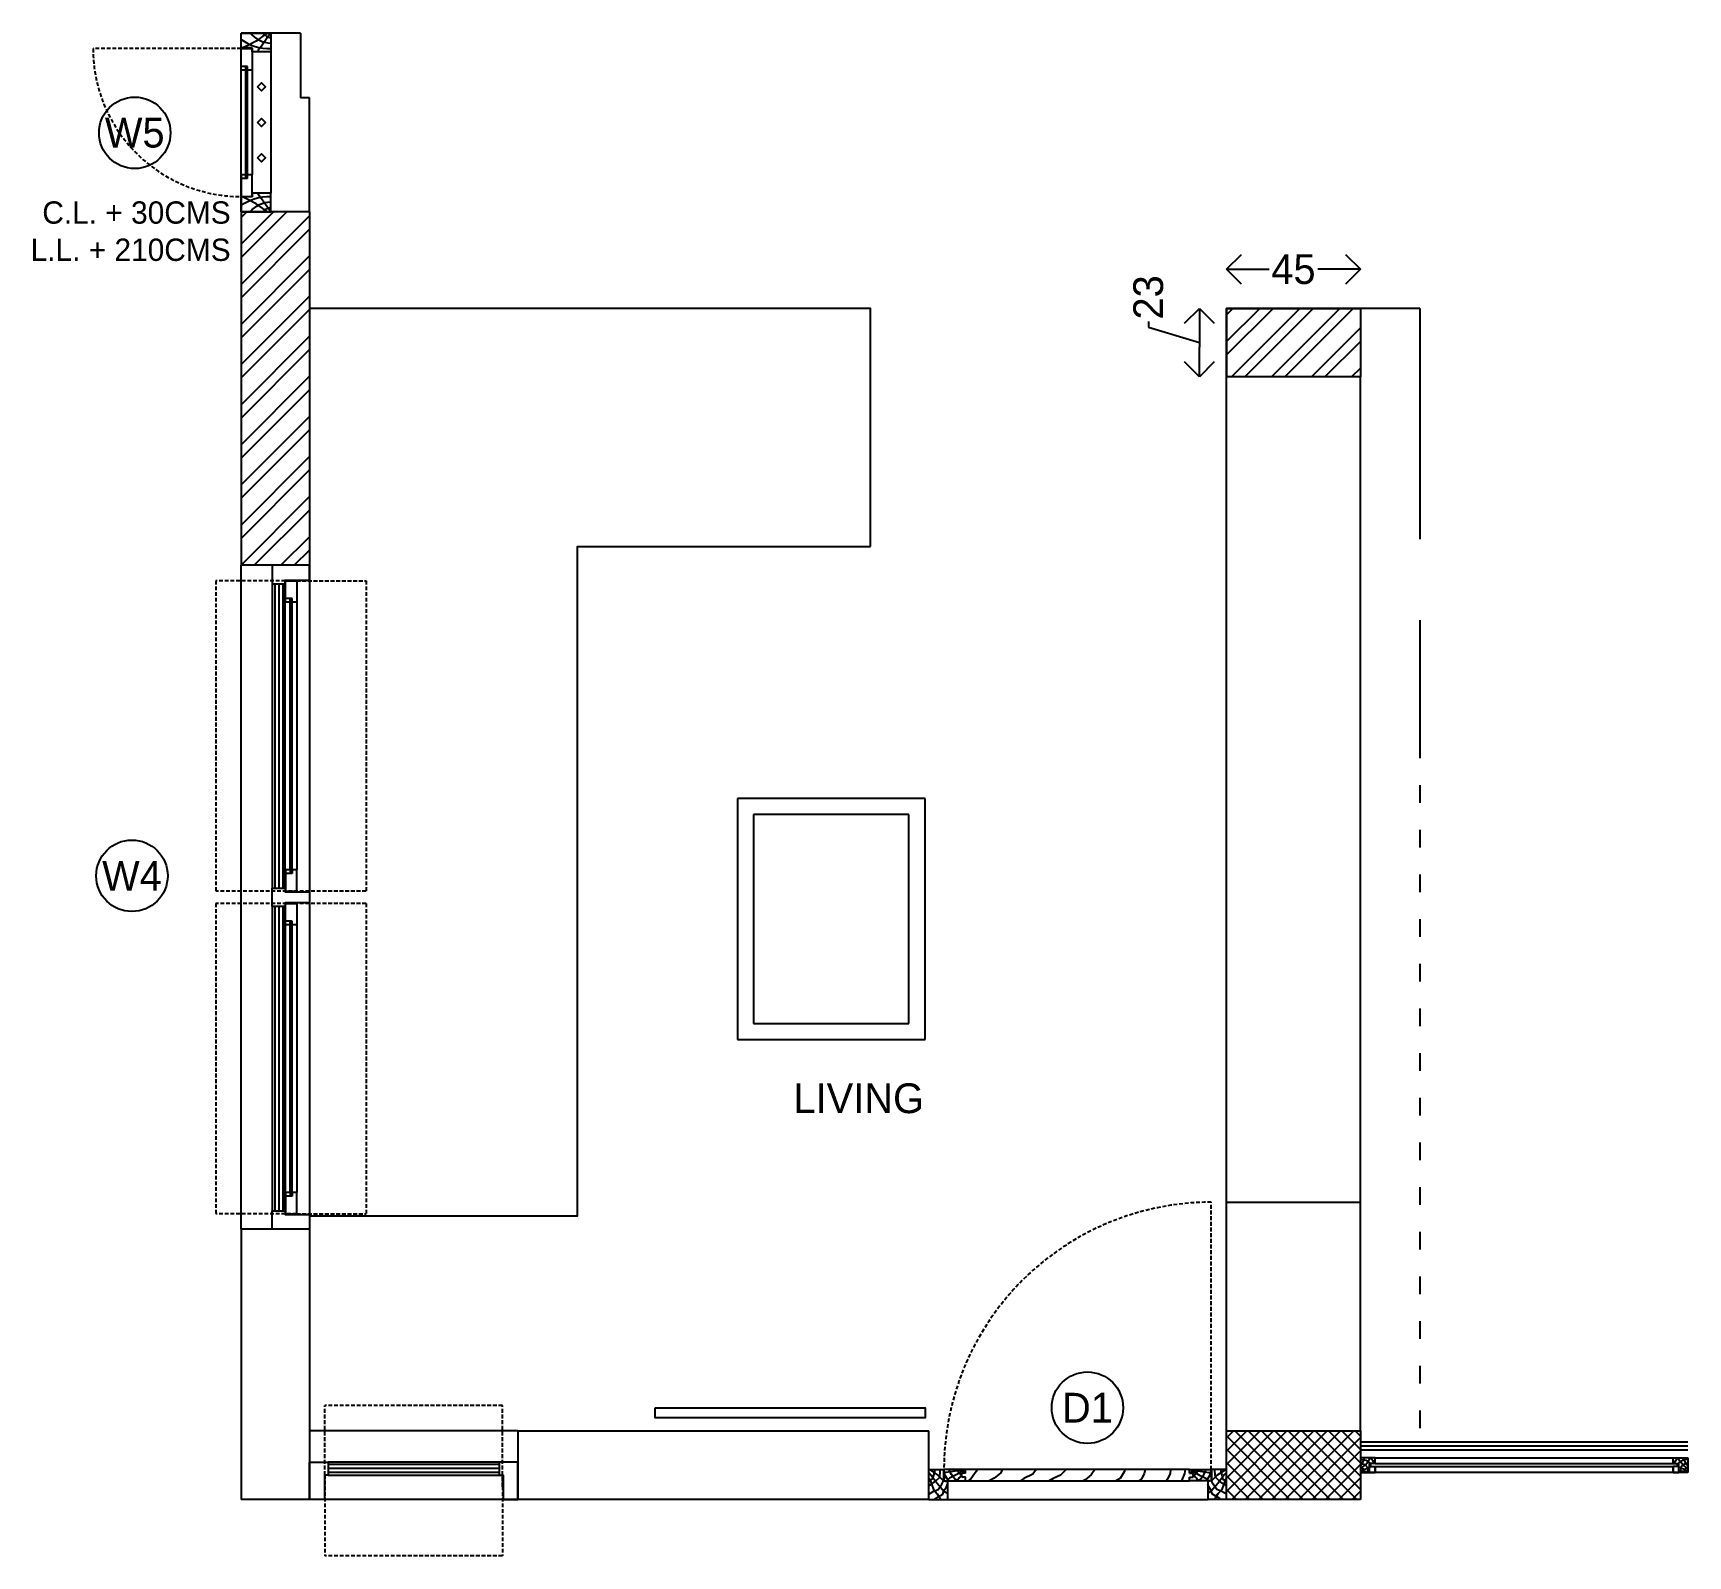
# Model space of a CAD drawing. Header units: metres. Extents: x -16 to 65907, y -5261 to 15511.
# Drawn here: x 65351 to 65907, y 7273 to 7784 of the extents above; entities that cross this region are included whole.
import ezdxf

# ---------------------------------------------------------------- set-up
doc = ezdxf.new("R2010")
doc.units = ezdxf.units.M
doc.header["$PDMODE"] = 67
doc.header["$PDSIZE"] = -5
doc.linetypes.add('ACAD_ISO03W100', pattern=[30, 12, -18])
doc.linetypes.add('DASHED', pattern=[19.05, 12.7, -6.35])
doc.layers.get('0').update_dxf_attribs({"color": 6})
for name, color, linetype in [('BC-CILL', 23, 'Continuous'), ('BC-FURNITURE', 5, 'Continuous'), ('BC-GREYCOLOR', 8, 'Continuous'), ('BC-HATCH', 8, 'Continuous'), ('BC-JOINERY', 93, 'Continuous'), ('BC-TEXT', 7, 'Continuous'), ('BC-WALLS', 1, 'Continuous'), ('BC-WHITECOLOR', 7, 'Continuous')]:
    doc.layers.add(name, color=color, linetype=linetype)
doc.styles.add('BC-1IN50-1', font='FreeSans.ttf', dxfattribs={"height": 10})
doc.dimstyles.new('BC-1IN50-1', dxfattribs={"dimtxt": 10, "dimasz": 10, "dimexe": 0.18, "dimexo": 0.0625, "dimgap": 1, "dimtad": 0, "dimdec": 1, "dimzin": 12, "dimdsep": 46, "dimtxsty": 'BC-1IN50-1', "dimblk": 'OPEN90', "dimcen": 0.09, "dimse1": 1, "dimse2": 1, "dimclrd": 8, "dimclre": 256, "dimclrt": 7, "dimadec": 0, "dimazin": 0, "dimtfac": 1, "dimtdec": 0, "dimtofl": 0, "dimtmove": 1, "dimatfit": 3, "dimfxl": 0, "dimtolj": 1, "dimtzin": 0, "dimlwd": -3, "dimarcsym": 0})
pattern_1 = [(45, (45838.754, 2557.981), (-6.735192, 6.735192), []), (45, (45843.244, 2557.981), (-6.735192, 6.735192), [])]

# ---------------------------------------------------------------- blocks, each defined once
blk = doc.blocks.new('A$C3F5645BB')
at = {"layer": 'BC-FURNITURE'}
for p, q in [((0, 35), (0, 0)), ((45, 35), (0, 35)), ((45, 0), (45, 35)), ((42, 32), (3, 32)), ((3, 32), (3, 3)), ((42, 3), (42, 32)), ((0, 0), (45, 0)), ((3, 3), (42, 3))]:
    blk.add_line(p, q, dxfattribs=at)
blk = doc.blocks.new('BC-JN-FRAME-SIDE')
at = {"layer": 'BC-HATCH'}
for points in [[(0, -3.87), (-1.06, -2.29), (-2.66, -0.06), (-4.24, 2.97), (-5, 4.54)], [(-0.01, -5), (-1.62, -3.74), (-4.39, -1.84), (-5.78, -0.75), (-6.25, -0.66)]]:
    blk.add_lwpolyline(points, dxfattribs=at)
for centre, radius, start, end in [((10.75, -4.4), 15.93, 143.8447, 182.1637), ((5.98, -5.2), 9.31, 129.9112, 178.7469), ((2.65, -5.73), 4.3, 128.027, 170.1852)]:
    blk.add_arc(centre, radius, start, end, dxfattribs=at)
at = {"layer": 'BC-JOINERY'}
for p, q in [((-6.25, -5), (-6.25, 1.25)), ((-6.25, 1.25), (-5, 1.25)), ((-5, 1.25), (-5, 5)), ((-5, 5), (0, 5)), ((0, 5), (0, -5)), ((0, -5), (-6.25, -5))]:
    blk.add_line(p, q, dxfattribs=at)
blk = doc.blocks.new('_OPEN90')
at = {"color": 0, "linetype": 'ByBlock'}
for p, q in [((0, 0), (-1, 0)), ((-0.5, 0.5), (0, 0)), ((0, 0), (-0.5, -0.5))]:
    blk.add_line(p, q, dxfattribs=at)
blk = doc.blocks.new('*D2592')
at = {"layer": 'BC-TEXT', "color": 8, "linetype": 'Continuous', "lineweight": -3}
for p, q in [((65762.13, 7705.17), (65766.49, 7705.17)), ((65787.13, 7705.17), (65782.77, 7705.17))]:
    blk.add_line(p, q, dxfattribs=at)
at = {"layer": 'Defpoints', "color": 0}
for p in [(65797.13, 7705.17), (65752.13, 7692.05), (65797.13, 7692.05)]:
    blk.add_point(p, dxfattribs=at)
at = {"layer": 'BC-TEXT', "color": 8, "lineweight": -3, "xscale": 10, "yscale": 10, "zscale": 10, "rotation": 180}
blk.add_blockref('_OPEN90', (65752.13, 7705.17), dxfattribs=at)
at = {"layer": 'BC-TEXT', "color": 8, "lineweight": -3, "xscale": 10, "yscale": 10, "zscale": 10}
blk.add_blockref('_OPEN90', (65797.13, 7705.17), dxfattribs=at)
at = {"layer": 'BC-TEXT', "color": 7, "insert": (65774.63, 7705.17), "char_height": 10, "attachment_point": 5, "style": 'BC-1IN50-1'}
blk.add_mtext('\\A1;45', dxfattribs=at)
blk = doc.blocks.new('*D2593')
at = {"layer": 'BC-TEXT', "color": 8, "linetype": 'Continuous', "lineweight": -3}
for p, q in [((65725.91, 7687.69), (65725.91, 7685.69)), ((65725.91, 7685.69), (65743.06, 7680.55)), ((65743.06, 7682.05), (65743.06, 7679.05))]:
    blk.add_line(p, q, dxfattribs=at)
at = {"layer": 'Defpoints', "color": 0}
for p in [(65752.13, 7692.05), (65743.06, 7669.05), (65752.13, 7669.05)]:
    blk.add_point(p, dxfattribs=at)
at = {"layer": 'BC-TEXT', "color": 8, "lineweight": -3, "xscale": 10, "yscale": 10, "zscale": 10}
for p, rotation in [((65743.06, 7692.05), 90), ((65743.06, 7669.05), 270)]:
    blk.add_blockref('_OPEN90', p, dxfattribs=dict(at, rotation=rotation))
at = {"layer": 'BC-TEXT', "color": 7, "insert": (65725.91, 7695.74), "char_height": 10, "attachment_point": 5, "rotation": 90, "style": 'BC-1IN50-1'}
blk.add_mtext('\\A1;23', dxfattribs=at)

msp = doc.modelspace()

# ---------------------------------------------------------------- hatches: boundary and pattern name
at = {"layer": 'BC-HATCH', "linetype": 'Continuous'}
h = msp.add_hatch(dxfattribs=at)
h.set_pattern_fill('ANSI32', color=256, style=0)
h.set_pattern_definition(pattern_1)
h.paths.add_polyline_path([(65444.131, 7605.747), (65444.131, 7724.487), (65421.131, 7724.487), (65421.131, 7605.747)])
h = msp.add_hatch(dxfattribs=at)
h.set_pattern_fill('ANSI32', color=256, style=0)
h.set_pattern_definition(pattern_1)
h.paths.add_polyline_path([(65797.131, 7669.047), (65797.131, 7692.047), (65752.131, 7692.047), (65752.131, 7669.047)])
h = msp.add_hatch(dxfattribs=at)
h.set_pattern_fill('ANSI37', color=256, style=0)
h.set_pattern_definition([(45, (45838.7537, 2557.9814), (-2.24506403, 2.24506403), []), (135, (45838.7537, 2557.9814), (-2.24506403, -2.24506403), [])])
h.paths.add_polyline_path([(65797.131, 7301.047), (65797.131, 7306.047), (65797.131, 7315.047), (65752.131, 7315.047), (65752.131, 7292.047), (65797.131, 7292.047)])

# ---------------------------------------------------------------- linework, layer by layer
at = {"layer": 'BC-CILL'}
for p, q in [((65421.131, 7724.487), (65421.131, 7784.497)), ((65441.131, 7784.497), (65441.131, 7762.774)), ((65444.131, 7762.774), (65441.131, 7762.774)), ((65444.131, 7724.487), (65444.131, 7762.774)), ((65421.131, 7382.747), (65421.131, 7605.747)), ((65444.131, 7605.747), (65444.131, 7382.747)), ((65514.131, 7315.047), (65444.131, 7315.047)), ((65514.131, 7292.047), (65444.131, 7292.047))]:
    msp.add_line(p, q, dxfattribs=at)
at = {"layer": 'BC-FURNITURE'}
msp.add_lwpolyline([(65560.116, 7322.71), (65560.116, 7319.595), (65651.034, 7319.595), (65651.034, 7322.71)], close=True, dxfattribs=at)
at = {"layer": 'BC-GREYCOLOR', "linetype": 'DASHED', "ltscale": 0.1}
for p, q in [((65421.131, 7779.297), (65371.421, 7779.297)), ((65412.641, 7600.547), (65412.641, 7496.322)), ((65439.781, 7600.547), (65412.641, 7600.547)), ((65435.981, 7600.547), (65463.121, 7600.547)), ((65463.121, 7600.547), (65463.121, 7496.322)), ((65463.121, 7496.322), (65412.641, 7496.322)), ((65463.121, 7492.172), (65412.641, 7492.172)), ((65412.641, 7492.172), (65412.641, 7387.947)), ((65463.121, 7492.172), (65463.121, 7387.947)), ((65439.781, 7387.947), (65412.641, 7387.947)), ((65435.981, 7387.947), (65463.121, 7387.947)), ((65747.031, 7302.047), (65747.031, 7391.847)), ((65508.931, 7323.537), (65449.331, 7323.537)), ((65449.331, 7296.397), (65449.331, 7323.537)), ((65508.931, 7296.397), (65508.931, 7323.537)), ((65449.331, 7300.197), (65449.331, 7273.057)), ((65508.931, 7300.197), (65508.931, 7273.057)), ((65508.931, 7273.057), (65449.331, 7273.057))]:
    msp.add_line(p, q, dxfattribs=at)
at = {"layer": 'BC-GREYCOLOR', "linetype": 'ACAD_ISO03W100', "ltscale": 0.5}
msp.add_line((65817.131, 7546.928), (65817.131, 7315.047), dxfattribs=at)
at = {"layer": 'BC-GREYCOLOR', "ltscale": 0.1}
for p, q in [((65802.131, 7306.047), (65902.131, 7306.047)), ((65902.131, 7301.047), (65802.131, 7301.047))]:
    msp.add_line(p, q, dxfattribs=at)
at = {"layer": 'BC-GREYCOLOR', "linetype": 'DASHED', "ltscale": 0.1}
for centre, radius, start, end in [((65421.131, 7779.297), 49.71, 180, 274.32638), ((65747.031, 7302.047), 89.8, 90, 182.39334)]:
    msp.add_arc(centre, radius, start, end, dxfattribs=at)
at = {"layer": 'BC-HATCH'}
msp.add_line((65658.381, 7292.047), (65745.881, 7292.047), dxfattribs=at)
for points in [[(65797.131, 7302.349), (65797.397, 7302.51), (65798.851, 7303.665), (65799.838, 7304.858), (65800.445, 7306.047)], [(65797.131, 7303.271), (65797.583, 7303.703), (65798.329, 7305.212), (65798.498, 7306.047)], [(65797.131, 7305.401), (65798.925, 7305.155), (65800.194, 7304.344), (65800.398, 7304.047)], [(65797.131, 7304.293), (65797.687, 7304.138), (65798.851, 7303.665), (65799.472, 7302.714), (65799.625, 7301.607), (65799.665, 7301.047)], [(65800.334, 7306.047), (65801.139, 7305.193), (65801.826, 7304.047)], [(65801.557, 7304.047), (65802.131, 7304.474)], [(65902.705, 7304.047), (65902.131, 7304.474)], [(65903.928, 7306.047), (65903.123, 7305.193), (65902.436, 7304.047)], [(65907.131, 7302.349), (65906.865, 7302.51), (65905.411, 7303.665), (65904.423, 7304.858), (65903.817, 7306.047)], [(65907.131, 7305.401), (65905.337, 7305.155), (65904.068, 7304.344), (65903.864, 7304.047)], [(65907.131, 7304.293), (65906.575, 7304.138), (65905.411, 7303.665), (65904.79, 7302.714), (65904.637, 7301.607), (65904.597, 7301.047)], [(65907.131, 7303.271), (65906.679, 7303.703), (65905.933, 7305.212), (65905.764, 7306.047)], [(65653.97, 7302.047), (65654.045, 7301.444), (65653.686, 7300.118), (65653.299, 7298.875), (65652.131, 7298.297)], [(65652.131, 7296.731), (65652.746, 7296.913), (65654.449, 7298.153), (65655.818, 7299.541), (65655.979, 7301.527), (65656.131, 7302.047)], [(65652.131, 7301.119), (65652.857, 7300.339), (65654.929, 7297.493), (65657.222, 7294.841), (65658.381, 7294.117)], [(65652.131, 7299.117), (65652.608, 7298.46), (65653.713, 7295.393), (65655.012, 7293.874), (65655.786, 7292.713), (65656.031, 7292.047)], [(65652.131, 7293.769), (65653.631, 7294.647), (65655.344, 7295.393), (65656.559, 7297.106), (65657.131, 7298.247)], [(65652.414, 7302.047), (65653.161, 7301.472), (65655.233, 7300.118), (65657.131, 7298.247), (65658.381, 7297.995)], [(65663.221, 7302.047), (65662.57, 7301.77), (65660.193, 7301.374), (65657.916, 7301.119), (65657.231, 7300.799)], [(65658.941, 7298.297), (65658.453, 7298.799), (65657.689, 7300.115), (65657.231, 7301.529)], [(65664.333, 7302.047), (65663.348, 7301.431), (65661.368, 7300.285), (65659.076, 7299.21), (65658.236, 7298.297)], [(65662.115, 7298.297), (65660.887, 7298.828), (65659.769, 7300.44), (65659.217, 7301.36), (65659.033, 7302.047)], [(65663.281, 7299.918), (65662.98, 7300.073), (65661.778, 7301.572), (65661.612, 7302.047)], [(65663.281, 7300.106), (65662.315, 7299.252), (65661.713, 7298.297)], [(65663.518, 7302.047), (65663.871, 7301.289), (65664.495, 7300.797)], [(65664.531, 7299.276), (65664.003, 7299.547)], [(65664.531, 7301.254), (65664.045, 7300.797)], [(65668.358, 7302.047), (65668.102, 7301.383), (65666.332, 7299.009), (65665.375, 7298.297)], [(65676.808, 7302.047), (65676.348, 7300.951), (65674.146, 7299.138), (65672.464, 7298.297)], [(65688.198, 7302.047), (65687.141, 7300.563), (65684.119, 7299.052), (65682.924, 7298.297)], [(65698.245, 7302.047), (65696.337, 7300.217), (65693.876, 7299.095), (65692.539, 7298.297)], [(65707.911, 7302.047), (65706.741, 7300.261), (65704.626, 7298.62), (65704.013, 7298.297)], [(65717.993, 7302.047), (65717.75, 7301.297), (65716.412, 7299.052), (65714.98, 7298.297)], [(65724.772, 7302.047), (65724.514, 7300.601), (65723.63, 7298.971), (65722.66, 7298.297)], [(65733.364, 7302.047), (65733.245, 7300.739), (65732.278, 7298.805), (65731.858, 7298.297)], [(65738.225, 7302.047), (65738.074, 7300.697), (65737.06, 7298.297)], [(65739.731, 7301.254), (65740.217, 7300.797)], [(65739.731, 7299.276), (65740.259, 7299.547)], [(65740.744, 7302.047), (65740.391, 7301.289), (65739.767, 7300.797)], [(65739.929, 7302.047), (65740.914, 7301.431), (65742.894, 7300.285), (65745.186, 7299.21), (65746.026, 7298.297)], [(65740.981, 7299.918), (65741.282, 7300.073), (65742.484, 7301.572), (65742.65, 7302.047)], [(65740.981, 7300.106), (65741.947, 7299.252), (65742.549, 7298.297)], [(65741.041, 7302.047), (65741.692, 7301.77), (65744.069, 7301.374), (65746.346, 7301.119), (65747.031, 7300.799)], [(65742.147, 7298.297), (65743.375, 7298.828), (65744.493, 7300.44), (65745.045, 7301.36), (65745.229, 7302.047)], [(65745.321, 7298.297), (65745.809, 7298.799), (65746.573, 7300.115), (65747.031, 7301.529)], [(65751.848, 7302.047), (65751.101, 7301.472), (65749.029, 7300.118), (65747.131, 7298.247), (65745.881, 7297.995)], [(65752.131, 7301.119), (65751.405, 7300.339), (65749.333, 7297.493), (65747.04, 7294.841), (65745.881, 7294.117)], [(65752.131, 7293.769), (65750.631, 7294.647), (65748.918, 7295.393), (65747.703, 7297.106), (65747.131, 7298.247)], [(65752.131, 7296.731), (65751.516, 7296.913), (65749.813, 7298.153), (65748.444, 7299.541), (65748.283, 7301.527), (65748.131, 7302.047)], [(65752.131, 7299.117), (65751.654, 7298.46), (65750.549, 7295.393), (65749.25, 7293.874), (65748.476, 7292.713), (65748.231, 7292.047)], [(65750.292, 7302.047), (65750.217, 7301.444), (65750.576, 7300.118), (65750.963, 7298.875), (65752.131, 7298.297)], [(65797.131, 7301.694), (65797.919, 7301.838), (65799.838, 7302.771), (65800.131, 7302.988)], [(65797.131, 7302.828), (65797.21, 7302.819), (65798.003, 7302.332), (65798.142, 7301.428), (65798.123, 7301.047)], [(65797.131, 7301.17), (65798.142, 7301.428), (65799.466, 7301.522), (65800.131, 7301.603)], [(65907.131, 7301.694), (65906.343, 7301.838), (65904.423, 7302.771), (65904.131, 7302.988)], [(65907.131, 7301.17), (65906.12, 7301.428), (65904.796, 7301.522), (65904.131, 7301.603)], [(65907.131, 7302.828), (65907.051, 7302.819), (65906.259, 7302.332), (65906.12, 7301.428), (65906.139, 7301.047)], [(65653.922, 7292.047), (65654.321, 7292.299), (65656.863, 7293.791), (65657.333, 7295.145), (65658.052, 7296.246), (65658.381, 7297.099)], [(65750.34, 7292.047), (65749.941, 7292.299), (65747.399, 7293.791), (65746.929, 7295.145), (65746.21, 7296.246), (65745.881, 7297.099)]]:
    msp.add_lwpolyline(points, dxfattribs=at)
at = {"layer": 'BC-JOINERY'}
for p, q in [((65422.706, 7773.247), (65421.131, 7773.247)), ((65423.306, 7773.247), (65422.706, 7773.247)), ((65422.706, 7772.997), (65423.306, 7772.997)), ((65422.706, 7735.637), (65421.131, 7735.637)), ((65422.706, 7735.887), (65423.306, 7735.887)), ((65423.306, 7735.637), (65422.706, 7735.637)), ((65437.656, 7594.597), (65436.081, 7594.597)), ((65438.256, 7594.597), (65437.656, 7594.597)), ((65437.656, 7594.347), (65438.256, 7594.347)), ((65437.656, 7502.272), (65436.081, 7502.272)), ((65437.656, 7503.522), (65437.656, 7502.272)), ((65438.256, 7502.272), (65437.656, 7502.272)), ((65438.256, 7503.522), (65438.256, 7502.272)), ((65437.656, 7486.222), (65436.081, 7486.222)), ((65438.256, 7486.222), (65437.656, 7486.222)), ((65437.656, 7485.972), (65438.256, 7485.972)), ((65437.656, 7393.897), (65436.081, 7393.897)), ((65437.656, 7395.147), (65437.656, 7393.897)), ((65438.256, 7393.897), (65437.656, 7393.897)), ((65438.256, 7395.147), (65438.256, 7393.897)), ((65802.131, 7306.047), (65797.131, 7306.047)), ((65797.131, 7306.047), (65797.131, 7301.047)), ((65802.131, 7304.047), (65800.131, 7304.047)), ((65800.131, 7303.047), (65800.131, 7304.047)), ((65802.131, 7304.047), (65802.131, 7306.047)), ((65902.131, 7306.047), (65907.131, 7306.047)), ((65902.131, 7304.047), (65902.131, 7306.047)), ((65902.131, 7304.047), (65904.131, 7304.047)), ((65904.131, 7303.047), (65904.131, 7304.047)), ((65907.131, 7306.047), (65907.131, 7301.047)), ((65652.131, 7292.047), (65652.131, 7302.047)), ((65652.131, 7302.047), (65657.131, 7302.047)), ((65657.131, 7302.047), (65657.131, 7298.247)), ((65657.131, 7298.247), (65658.381, 7298.247)), ((65658.381, 7298.247), (65658.381, 7292.047)), ((65664.531, 7300.797), (65663.281, 7300.797)), ((65663.281, 7299.547), (65663.281, 7300.797)), ((65664.531, 7299.547), (65663.281, 7299.547)), ((65739.731, 7302.047), (65664.531, 7302.047)), ((65664.531, 7298.297), (65739.731, 7298.297)), ((65739.731, 7300.797), (65740.981, 7300.797)), ((65739.731, 7299.547), (65740.981, 7299.547)), ((65740.981, 7299.547), (65740.981, 7300.797)), ((65745.881, 7298.247), (65745.881, 7292.047)), ((65747.131, 7298.247), (65745.881, 7298.247)), ((65752.131, 7302.047), (65747.131, 7302.047)), ((65747.131, 7302.047), (65747.131, 7298.247)), ((65752.131, 7292.047), (65752.131, 7302.047)), ((65797.131, 7301.047), (65802.131, 7301.047)), ((65907.131, 7301.047), (65902.131, 7301.047)), ((65652.131, 7292.047), (65658.381, 7292.047)), ((65752.131, 7292.047), (65745.881, 7292.047))]:
    msp.add_line(p, q, dxfattribs=at)
for points in [[(65422.706, 7771.997), (65421.131, 7771.997), (65421.131, 7779.297), (65424.881, 7779.297), (65424.881, 7771.997), (65423.306, 7771.997)], [(65422.706, 7736.887), (65421.131, 7736.887), (65421.131, 7729.587), (65424.881, 7729.587), (65424.881, 7736.887), (65423.306, 7736.887)], [(65437.656, 7593.347), (65436.081, 7593.347), (65436.081, 7600.547), (65439.831, 7600.547), (65439.831, 7593.347), (65438.256, 7593.347)], [(65437.656, 7503.522), (65436.081, 7503.522), (65436.081, 7496.322), (65439.831, 7496.322), (65439.831, 7503.522), (65438.256, 7503.522)], [(65437.656, 7484.972), (65436.081, 7484.972), (65436.081, 7492.172), (65439.831, 7492.172), (65439.831, 7484.972), (65438.256, 7484.972)], [(65437.656, 7395.147), (65436.081, 7395.147), (65436.081, 7387.947), (65439.831, 7387.947), (65439.831, 7395.147), (65438.256, 7395.147)], [(65664.531, 7300.797), (65664.531, 7302.047), (65657.231, 7302.047), (65657.231, 7298.297), (65664.531, 7298.297), (65664.531, 7299.547)], [(65739.731, 7300.797), (65739.731, 7302.047), (65747.031, 7302.047), (65747.031, 7298.297), (65739.731, 7298.297), (65739.731, 7299.547)]]:
    msp.add_lwpolyline(points, dxfattribs=at)
for points in [[(65431.631, 7599.497), (65435.981, 7599.497), (65435.981, 7600.747), (65444.131, 7600.747), (65444.131, 7605.747), (65431.631, 7605.747)], [(65444.131, 7492.372), (65435.981, 7492.372), (65435.981, 7491.122), (65431.631, 7491.122), (65431.631, 7497.372), (65435.981, 7497.372), (65435.981, 7496.122), (65444.131, 7496.122), (65444.131, 7492.372)], [(65431.631, 7388.997), (65435.981, 7388.997), (65435.981, 7387.747), (65444.131, 7387.747), (65444.131, 7382.747), (65431.631, 7382.747)], [(65450.381, 7304.547), (65450.381, 7300.197), (65449.131, 7300.197), (65449.131, 7292.047), (65444.131, 7292.047), (65444.131, 7304.547)], [(65507.881, 7304.547), (65507.881, 7300.197), (65509.131, 7300.197), (65509.131, 7292.047), (65514.131, 7292.047), (65514.131, 7304.547)], [(65802.131, 7303.047), (65802.131, 7301.047), (65800.131, 7301.047), (65800.131, 7303.047)], [(65902.131, 7303.047), (65902.131, 7301.047), (65904.131, 7301.047), (65904.131, 7303.047)]]:
    msp.add_lwpolyline(points, close=True, dxfattribs=at)
at = {"layer": 'BC-TEXT'}
for p, q in [((65752.131, 7315.047), (65752.131, 7669.047)), ((65797.131, 7315.047), (65797.131, 7669.047)), ((65752.331, 7391.847), (65796.931, 7391.847))]:
    msp.add_line(p, q, dxfattribs=at)
msp.add_lwpolyline([(65632.529, 7612.047), (65632.529, 7692.047), (65444.131, 7692.047), (65444.131, 7387.247), (65534.131, 7387.247), (65534.131, 7612.047)], close=True, dxfattribs=at)
at = {"layer": 'BC-TEXT', "linetype": 'Continuous'}
for centre in [(65385.427, 7750.998), (65384.492, 7501.485), (65705.428, 7322.836)]:
    msp.add_circle(centre, 12, dxfattribs=at)
at = {"layer": 'BC-TEXT'}
for centre, start, end in [((65752.331, 7392.047), 180, 270), ((65796.931, 7392.047), 270, 0)]:
    msp.add_arc(centre, 0.2, start, end, dxfattribs=at)
at = {"layer": 'BC-WALLS'}
for p, q in [((65441.131, 7784.497), (65421.131, 7784.497)), ((65444.131, 7724.487), (65421.131, 7724.487)), ((65421.131, 7724.487), (65421.131, 7605.747)), ((65444.131, 7724.487), (65444.131, 7605.747)), ((65752.131, 7692.047), (65752.131, 7669.047)), ((65444.131, 7605.747), (65421.131, 7605.747)), ((65444.131, 7382.747), (65421.131, 7382.747)), ((65421.131, 7382.747), (65421.131, 7292.047)), ((65444.131, 7382.747), (65444.131, 7315.047)), ((65444.131, 7315.047), (65444.131, 7315.047)), ((65444.131, 7315.047), (65444.131, 7292.047)), ((65514.131, 7315.047), (65514.131, 7292.047)), ((65514.131, 7315.047), (65652.131, 7315.047)), ((65514.131, 7315.047), (65514.131, 7292.047)), ((65652.131, 7292.047), (65652.131, 7315.047)), ((65752.131, 7292.047), (65752.131, 7315.047)), ((65752.131, 7315.047), (65797.131, 7315.047)), ((65797.131, 7315.047), (65797.131, 7292.047)), ((65797.131, 7315.047), (65797.131, 7292.047)), ((65444.131, 7292.047), (65421.131, 7292.047)), ((65652.131, 7292.047), (65514.131, 7292.047)), ((65797.131, 7292.047), (65752.131, 7292.047))]:
    msp.add_line(p, q, dxfattribs=at)
msp.add_lwpolyline([(65752.131, 7669.047), (65752.131, 7692.047), (65797.131, 7692.047), (65797.131, 7669.047)], close=True, dxfattribs=at)
at = {"layer": 'BC-WHITECOLOR'}
for p, q in [((65431.131, 7778.147), (65431.131, 7730.737)), ((65421.131, 7736.887), (65421.131, 7771.997)), ((65422.706, 7735.637), (65422.706, 7773.247)), ((65423.306, 7735.637), (65423.306, 7773.247)), ((65424.881, 7771.997), (65424.881, 7736.887)), ((65817.131, 7692.047), (65752.131, 7692.047)), ((65817.131, 7692.047), (65817.131, 7669.047)), ((65817.131, 7669.047), (65817.131, 7669.047)), ((65817.131, 7669.047), (65817.131, 7614.585)), ((65444.131, 7605.747), (65444.131, 7382.747)), ((65431.631, 7599.497), (65431.631, 7497.372)), ((65432.462, 7599.497), (65432.462, 7497.372)), ((65433.806, 7599.497), (65433.806, 7497.372)), ((65435.149, 7599.497), (65435.149, 7497.372)), ((65435.981, 7497.372), (65435.981, 7599.497)), ((65444.131, 7600.747), (65444.131, 7387.747)), ((65437.656, 7503.522), (65437.656, 7594.597)), ((65438.256, 7503.522), (65438.256, 7594.597)), ((65439.831, 7593.347), (65439.831, 7503.522)), ((65817.131, 7587.355), (65817.131, 7546.928)), ((65437.656, 7502.522), (65438.256, 7502.522)), ((65431.631, 7491.122), (65431.631, 7388.997)), ((65432.462, 7491.122), (65432.462, 7388.997)), ((65433.806, 7491.122), (65433.806, 7388.997)), ((65435.149, 7491.122), (65435.149, 7388.997)), ((65435.981, 7388.997), (65435.981, 7491.122)), ((65436.081, 7398.961), (65436.081, 7484.972)), ((65437.656, 7395.147), (65437.656, 7486.222)), ((65438.256, 7395.147), (65438.256, 7486.222)), ((65439.831, 7484.972), (65439.831, 7395.147)), ((65436.081, 7389.025), (65436.081, 7410.775)), ((65437.656, 7394.147), (65438.256, 7394.147)), ((65797.131, 7311.39), (65907.131, 7311.39)), ((65797.131, 7310.047), (65907.131, 7310.047)), ((65507.881, 7304.547), (65450.381, 7304.547)), ((65797.131, 7308.703), (65907.131, 7308.703)), ((65800.631, 7303.047), (65800.631, 7304.047)), ((65802.131, 7304.047), (65902.131, 7304.047)), ((65903.631, 7303.047), (65903.631, 7304.047)), ((65507.881, 7303.715), (65450.381, 7303.715)), ((65507.881, 7302.372), (65450.381, 7302.372)), ((65507.881, 7301.028), (65450.381, 7301.028)), ((65450.381, 7300.197), (65507.881, 7300.197)), ((65802.131, 7303.047), (65902.131, 7303.047)), ((65802.131, 7301.047), (65802.131, 7303.047)), ((65902.131, 7301.047), (65902.131, 7303.047)), ((65509.131, 7292.047), (65449.131, 7292.047))]:
    msp.add_line(p, q, dxfattribs=at)
for points in [[(65426.662, 7766.409), (65428.006, 7767.753), (65429.349, 7766.409), (65428.006, 7765.066)], [(65426.662, 7754.487), (65428.006, 7755.831), (65429.349, 7754.487), (65428.006, 7753.144)], [(65426.662, 7742.566), (65428.006, 7743.909), (65429.349, 7742.566), (65428.006, 7741.222)]]:
    msp.add_lwpolyline(points, close=True, dxfattribs=at)

# ---------------------------------------------------------------- block references
at = {"layer": 'BC-FURNITURE', "xscale": 1.8, "yscale": 1.8, "zscale": 1.8, "rotation": 89.99999999999999}
msp.add_blockref('A$C3F5645BB', (65650.9, 7446.476), dxfattribs=at)
at = {"layer": 'BC-JOINERY', "rotation": 89.99999999999999}
msp.add_blockref('BC-JN-FRAME-SIDE', (65426.131, 7784.497), dxfattribs=at)
at = {"layer": 'BC-JOINERY', "xscale": -1, "rotation": 89.99999999999994}
msp.add_blockref('BC-JN-FRAME-SIDE', (65426.131, 7724.487), dxfattribs=at)

# ---------------------------------------------------------------- texts
at = {"layer": 'BC-TEXT', "style": 'BC-1IN50-1'}
for s, insert, char_height, width, attachment_point in [('{\\C7;W5}', (65385.427, 7750.998), 10, 33.3881, 5), ('\\pi4.70779;{\\fUbuntu|b0|i0|c0|p34;\\C7;C.L. + 30CMS}\\P{\\fUbuntu|b0|i0|c0|p34;\\C7;L.L. + 210CMS}', (65417.643, 7717.929), 7.5, 105.17023, 6), ('{\\C7;W4}', (65384.492, 7501.485), 10, 33.3881, 5), ('{\\fUbuntu|b0|i0|c0|p34;{\\C7;LIVING}}', (65628.616, 7426.694), 10, 156.4473, 5), ('{\\C7;D1}', (65705.428, 7322.836), 10, 33.3881, 5)]:
    msp.add_mtext(s, dxfattribs=dict(at, insert=insert, char_height=char_height, width=width, attachment_point=attachment_point))

# ---------------------------------------------------------------- dimensions: what is measured, and where the dimension line sits
at = {"layer": 'BC-TEXT', "linetype": 'Continuous'}
dim = msp.add_linear_dim(base=(65797.131, 7705.174), p1=(65752.131, 7692.047), p2=(65797.131, 7692.047), dimstyle='BC-1IN50-1', override={"dimlfac": 1}, dxfattribs=at)
dim.commit()
dim.dimension.update_dxf_attribs({"geometry": '*D2592', "text_midpoint": (65774.631, 7705.174)})
dim = msp.add_linear_dim(base=(65743.064, 7669.047), p1=(65752.131, 7692.047), p2=(65752.131, 7669.047), angle=90, dimstyle='BC-1IN50-1', override={"dimlfac": 1}, dxfattribs=at)
dim.commit()
dim.dimension.update_dxf_attribs({"geometry": '*D2593', "text_midpoint": (65725.911, 7688.693)})

doc.saveas('drawing.dxf')
